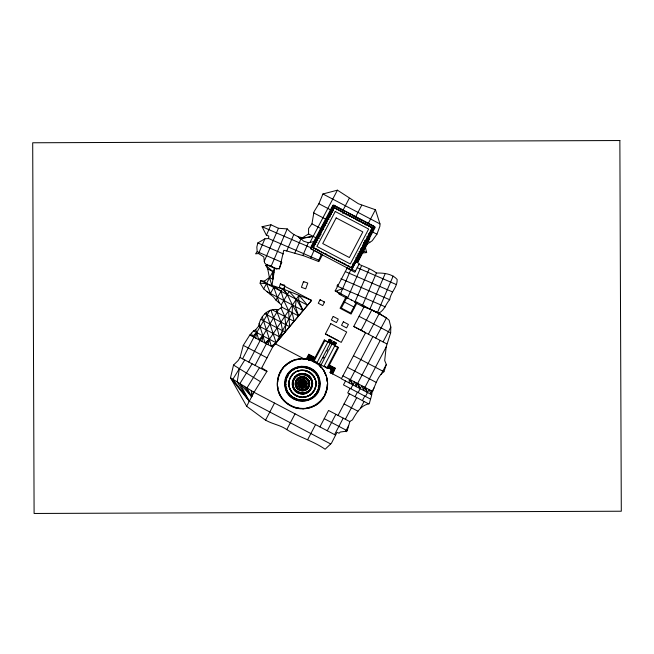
<?xml version="1.0" encoding="UTF-8"?>
<svg xmlns="http://www.w3.org/2000/svg" width="654" height="654" viewBox="0 0 654 654"><rect width="100%" height="100%" fill="white"/><g stroke="black" fill="none" stroke-linecap="round" stroke-linejoin="round"><path stroke-width="0.98" d="M297.856 236.446L299.884 238.416L301.069 238.62L308.549 233.952L308.582 228.516L311.95 223.856L313.994 211.765L318.882 203.729L322.929 193.976L337.431 190.175L358.392 203.746L375.461 209.746L379.974 223.921L379.933 226.137L376.925 234.206L372.2 240.754L366.559 244.498M267.838 264.494L265.769 265.344L272.906 271.565L272.947 279.315L269.415 277.459L264.412 281.146L260.644 280.582L260.112 283.223L263.676 288.88L273.511 296.981L275.882 300.047L281.277 304.772L281.866 307.176L278.318 309.767C268.385 307.56 259.818 316.536 258.804 325.97L255.722 329.681L253.523 330.924L249.812 335.02L243.272 345.377L240.059 357.485L238.121 360.558L233.527 365.055L230.502 377.767L246.664 406.281L263.096 418.421C269.947 423.817 279.585 424.495 286.771 429.596C299.082 437.207 313.201 440.951 325.112 449.241L331.414 443.281L337.039 432.319L339.034 433.25L340.317 432.016L345.68 431.288L346.268 431.681L347.192 430.724L349.915 421.364L352.432 419.893C356.275 413.115 360.861 405.055 369.322 403.788C370.099 399.782 371.93 396.03 372.044 391.893C375.707 385.353 377.44 376.058 383.955 371.685L386.31 364.491L384.691 360.517L386.195 346.89L390.642 332.902L390.83 327.09L389.155 320.256L386.449 317.95L375.715 338.053M294.079 321.318L292.207 312.604L292.469 305.017L287.302 294.578L283.926 289.33L266.464 283.64L260.112 283.223M349.187 382.901L349.318 379.189L352.849 384.822L350.74 379.933M260.644 280.582L307.56 305.214L298.968 295.338L298.641 300.529L303.064 310.576L267.004 291.651M277.034 269.244L266.415 264.666L264.559 262.875L263.766 256.883L258.559 253.539L255.575 253.834L257.177 251.667L256.834 247.032L257.831 242.928L264.903 238.816L268.573 238.538L268.745 235.988L266.423 235.293L262.074 226.717L270.952 224.78L278.465 228.271L287.212 228.9C291.014 233.045 295.927 236.486 301.543 237.516L294.84 253.065M386.22 318.048L378.862 313.103L364.09 306.734M345.083 263.881L344.642 263.889M348.5 265.916L348.917 266.014M285.095 332.052L285.765 324.678L284.784 316.43L281.065 308.034M284.776 384.454C283.623 361.548 319.397 360.109 320.084 383.04C321.237 405.946 285.463 407.385 284.776 384.454L286.272 384.397M289.379 380.808L289.362 386.007M296.156 383.996C295.526 375.952 308.688 375.421 308.704 383.497C309.334 391.542 296.18 392.073 296.156 383.996L298.101 383.923M298.191 383.914C297.766 378.478 306.661 378.118 306.677 383.579C307.102 389.016 298.208 389.375 298.191 383.914L301.625 383.775L302.467 384.56L303.243 383.71L302.401 382.933L301.625 383.775M300.227 393.234L300.186 393.724C312.89 397.092 317.607 376.173 304.682 373.769C291.978 370.401 287.261 391.321 300.186 393.724L300.349 393.258M302.827 383.833C301.445 382.721 303.154 385.181 302.197 383.53M304.633 374.26L304.682 373.769L304.511 374.227L306.955 375.126M277.844 381.952C277.468 372.11 285.487 362.798 294.962 359.725A25.146 25.146 0 0 1 326.975 389.253C319.495 421.577 270.331 409.78 278.187 378.265M327.106 384.601L326.681 389.212L324.776 394.436M281.277 304.772L289.166 291.422L296.303 299.303L295.42 306.571L298.576 315.947L281.866 307.176M378.862 313.103C384.56 310.241 385.721 303.996 389.661 299.712C390.659 292.256 397.534 287.212 397.142 279.462C392.04 273.642 383.694 272.922 376.451 273.02C371.235 268.941 365.022 267.053 358.989 264.314M279.217 302.663L273.805 287.49L271.95 285.52L274.745 268.115L269.366 265.295M255.747 338.143L256.646 332.567L255.722 329.681M262.001 341.421L262.9 335.845L259.09 323.542M239.389 368.676L237.206 381.903L249.313 401.237L330.589 443.911M345.892 297.186L346.318 296.965L346.179 297.742M356.405 303.113L356.97 302.565M356.495 303.064L356.921 302.647M268.246 344.707L269.423 339.271L262.254 316.806M295.445 399.839L295.616 399.071M296.483 400.223L296.654 399.455M297.513 400.6L297.684 399.831M296.9 408.276C289.093 405.75 281.228 399.684 278.694 391.125M298.551 400.984L298.878 399.529M301.053 389.874L302.254 384.536M302.614 382.958L303.366 379.606M303.382 379.516L303.816 377.62M305.99 367.965L306.317 366.51M307.903 359.479C320.681 361.433 330.213 376.287 326.967 389.277A25.146 25.146 0 0 1 285.389 402.202A25.146 25.146 0 0 1 294.97 359.716L296.875 359.675M307.176 367.654L307.347 366.894M308.214 368.038L308.386 367.27M309.244 368.423L309.416 367.654M280.705 284.04L280.558 284.515L283.386 285.414M284.335 285.716L284.482 285.242M316.266 248.872L316.65 248.855M278.498 377.391L280.092 373.042M290.589 377.53C281.719 392.555 306.939 405.742 314.37 389.997C323.019 374.906 298.02 361.776 290.507 377.472M311.925 385.885L311.051 388.272L311.5 388.468M315.481 386.686L314.28 389.964L312.26 392.817L309.579 395.057M252.125 363.82L239.92 383.579L251.659 396.765L253.458 391.95M351.688 300.227L351.28 300.014M258.559 253.539L264.903 238.816M266.423 235.293L270.952 224.78M264.175 261.445L278.465 228.271M270.96 266.628L287.212 228.9M279.045 268.81L281.661 262.736M263.676 288.88L274.745 268.115L279.471 268.876L283.771 250.294L286.73 250.964L293.834 234.459M302.818 255.501L308.451 242.413M310.65 258.248L314.002 250.466M318.343 261.322L321.392 254.259M340.252 294.226L350.773 269.8M347.609 298.085L361.605 265.606M354.656 302.671L369.052 269.244M376.451 273.02L362.324 305.81L362.316 305.042M369.87 309.228L385.255 273.511M393.168 276.078L377.481 312.506L380.603 314.28M242.569 358.801L253.924 337.178L269.767 310.388M310.021 242.381L337.431 190.175M248.822 362.079L260.169 340.464L278.318 309.767M310.773 247.351L332.902 205.192M311.091 248.961L334.031 205.274M319.88 233.241L319.642 232.685M330.156 213.678L329.91 213.122M315.154 243.533L314.893 244.032L315.751 244.482M313.716 247.825L313.953 247.367M336.728 209.771L337.08 209.1M255.068 365.365L266.415 343.742L298.968 295.338M340.505 211.749L340.857 211.087M342.892 210.441L349.269 198.293M342.892 212.861L342.884 212.149M261.322 368.643L272.669 347.021L311.598 300.39L284.874 286.354L283.926 289.33L311.598 300.39L276.111 342.786L272.097 346.726M343.031 213.081L343.383 212.411M345.492 213.523L345.001 213.964M346.694 215.002L347.045 214.332M246.664 406.281L254.014 392.294L267.053 371.186L262.066 368.104M349.22 216.327L349.571 215.665M355.514 217.071L361.727 205.233M355.392 219.572L355.743 218.902M356.904 220.357L357.248 219.695M357.403 220.619L357.746 219.957M358.923 221.42L359.275 220.758M338.764 260.807L338.453 260.693M359.422 221.681L359.774 221.019M320.198 300.366L320.435 299.916M361.809 222.082L361.286 222.474M362.986 223.554L363.33 222.883M323.983 302.352L324.221 301.903M365.128 224.682L365.48 224.011M365.627 224.943L365.978 224.273M368.137 223.701L375.404 209.705M265.499 420.26L274.525 403.06M335.134 290.973L347.307 267.788L351.451 269.963L374.235 226.57L334.104 205.503L311.32 248.896L322.479 254.749L318.882 261.6L304.233 255.967L286.73 250.964M368.987 226.709L369.338 226.039M353.675 263.758L353.413 264.257L352.637 263.84M373.45 227.012L373.164 227.567L373.736 227.87M368.799 236.249L369.044 236.813M372.216 229.75L372.461 230.306M339.524 293.074L338.993 294.087L345.696 297.603L340.072 308.304L351.084 314.084L356.7 303.382L363.877 307.151M351.517 270.192L374.456 226.497M356.152 262.385L374.873 226.717L333.614 205.054L310.675 248.749L351.934 270.404M366.722 243.468L375.159 227.388M306.268 359.03L308.753 354.288L315.04 357.583M356.978 262.385L364.319 248.406L364.891 248.708M357.346 262.041L359.953 257.071M306.603 359.103L308.892 354.738L314.885 357.877M357.55 262.687L367.303 244.122L366.869 243.901M306.873 359.308L309.031 355.187L314.729 358.171M340.955 294.586L341.265 293.989M307.143 359.512L309.178 355.629L314.574 358.466M307.486 359.569L309.317 356.078L314.419 358.76M308.173 358.964L309.456 356.528L314.263 359.054M308.402 359.242L309.595 356.978L314.116 359.348M308.361 360.035L309.734 357.427L313.961 359.643M308.623 360.264L309.873 357.869L313.806 359.937M309.252 359.765L310.012 358.318L308.753 354.288M291.521 397.485L291.888 396.79M292.42 398.114L292.788 397.419M300.611 383.718L301.371 382.263M346.506 297.57L346.367 296.663M343.62 302.671L344.045 302.802L343.89 301.796M346.538 296.752L346.17 297.644M293.319 398.752L293.687 398.057M314.214 360.877L324.842 340.652L327.793 342.206M294.218 399.39L294.913 398.065M299.516 389.31L302.246 384.102M302.622 383.383L304.404 379.99M304.445 379.909L305.353 378.184M309.955 369.428L310.642 368.104M311.181 369.436L311.541 368.742M303.489 385.231L304.257 383.775M305.32 382.835L303.317 386.645L299.54 384.658L301.543 380.849L305.181 382.811M312.081 370.066L312.448 369.371M312.98 370.704L313.348 370.009M330.63 343.285L332.019 340.636L329.354 339.238L317.174 362.43L313.503 360.501M286.771 429.596L295.044 413.835M332.158 344.086L333.548 341.445L336.311 342.892L324.131 366.085L327.826 368.022M357.019 302.262L356.095 302.696L356.536 303.162M326.886 368.03L337.709 347.405L334.75 345.852M364.409 306.137L353.716 326.501L386.792 343.873M329.354 365.104L335.371 368.259L331.447 369.575L329.918 372.461L341.502 378.543M330.213 372.617L331.889 369.428L328.12 367.45M330.499 372.764L332.322 369.281L328.275 367.156M330.777 372.911L332.755 369.134L328.431 366.869M331.063 373.058L333.197 368.995L328.586 366.575M331.341 373.205L333.63 368.848L328.741 366.281M331.619 373.352L334.063 368.701L328.897 365.987M331.905 373.499L334.496 368.554L329.044 365.692M332.183 373.647L334.938 368.406L329.199 365.398M332.469 373.794L335.371 368.259M332.567 373.851L333.981 370.908M361.049 330.352L371.742 309.988M307.666 439.643L315.563 424.601M368.382 334.202L379.075 313.838M319.92 426.89L328.553 410.45L349.8 421.601M345.516 380.971L343.464 384.887L370.524 399.095M350.266 379.688L372.894 336.573M327.253 430.741L335.886 414.301M350.086 388.362L347.707 392.899L368.406 403.763M350.797 388.738L354.411 381.862L356.52 386.751L356.651 383.04L360.191 388.68L358.073 383.784M338.036 415.429L349.399 393.782M380.227 340.423L357.599 383.538L360.191 388.68M383.048 341.903L390.83 327.09M334.586 434.591L343.219 418.151M355.04 396.749L357.427 392.22M358.13 392.588L361.744 385.713L363.853 390.601L363.984 386.89L367.523 392.531L365.414 387.634M345.369 419.279L356.732 397.632M386.195 346.89L364.932 387.389L367.523 392.531M345.68 431.288L348.598 425.721M362.381 400.6L364.76 396.071M365.472 396.438L369.077 389.563L371.186 394.452L371.325 390.74L372.044 391.893M360.714 407.867L364.065 401.482M374.006 387.912L372.396 391.493M381.02 374.554L386.31 364.491M292.207 312.604L276.111 342.786L271.23 346.268L269.423 339.271L264.984 342.99L262.9 335.845L258.731 339.704L256.646 332.567L252.485 336.426L251.504 333.213M270.086 294.087L274.467 286.321L281.057 291.3L283.82 300.472L288.627 310.724L289.591 326.681L264.878 313.707M275.882 300.047L282.487 288.872L287.302 294.578M244.776 359.962L232.873 379.23L249.313 401.237L239.92 383.579M259.483 367.679L246.967 387.936L251.659 396.765L251.299 390.618M291.095 376.81L292.6 374.677M294.3 378.527L295.281 377.145M280.419 372.167L283.942 366.665M326.264 254.054L326.64 254.144M259.597 340.162L262.9 335.845M265.843 343.44L269.423 339.271M288.332 394.19L288.872 393.61M289.043 395.041L289.575 394.46M289.747 395.883L290.278 395.302M290.45 396.733L291.463 395.629M298.175 388.362L301.878 384.339M302.982 383.146L305.312 380.628M305.377 380.563L306.693 379.132M313.405 371.856L314.411 370.761M314.582 372.183L315.122 371.611M315.293 373.033L315.825 372.453M315.996 373.875L316.528 373.303M343.538 302.786L343.669 302.009M296.581 376.058L295.232 377.186L294.921 376.81L295.314 377.096M308.99 376.541L309.367 376.23L309.031 376.598L310.658 378.543M345.639 297.137L346.179 297.014M284.874 366.273L289.15 362.717L294.21 360.395M316.43 404.172L320.705 400.616L324.711 395.449M342.598 262.573L342.819 262.565M286.109 390.185L286.779 389.768M286.575 391.19L287.237 390.765M287.041 392.187L287.703 391.762M287.498 393.185L288.757 392.392M297.12 387.103L301.747 384.176M303.121 383.309L307.74 380.391M316.103 375.102L317.362 374.309M323.705 370.303L325.79 375.51M317.165 375.723L317.828 375.306M317.623 376.729L318.294 376.303M318.089 377.726L318.751 377.309M337.758 285.275L337.873 284.621L337.799 285.283M343.71 302.14L344.159 302.573L343.62 302.099M297.235 375.519L296.965 375.102L297.284 375.478M306.407 396.52L308.786 395.417M309.816 407.475L315.71 404.761M342.524 212.82L342.998 212.926M342.712 288.512L335.96 291.202L339.287 293.54M332.158 208.839L332.633 208.961L332.028 209.084M328.741 215.346L329.215 215.468L328.619 215.583M327.605 217.512L328.079 217.635L327.482 217.749M325.316 221.861L325.79 221.984M324.171 224.044L324.646 224.167L324.049 224.281M321.899 228.377L322.373 228.499M317.378 236.985L317.852 237.108M316.217 239.209L316.691 239.331L316.086 239.446M315.081 241.359L315.555 241.481L314.958 241.596M370.213 234.582L369.968 234.026L370.336 234.345M366.755 241.179L366.281 241.056M365.627 243.329L365.382 242.765L365.749 243.092M364.474 245.512L364.237 244.948L364.605 245.266M361.065 252.003L360.828 251.447L361.196 251.765M359.945 254.153L359.7 253.588L360.068 253.907M358.825 256.278L358.351 256.155M356.52 260.668L356.275 260.112L356.643 260.431M285.005 385.746L285.749 385.508M285.193 386.825L285.937 386.596M285.381 387.912L286.125 387.683M285.561 388.999L286.992 388.558M296.434 385.615L298.289 385.034M298.379 385.01L301.658 383.988M303.211 383.506L306.481 382.484M306.571 382.459L308.426 381.879M317.877 378.936L319.299 378.494M318.735 379.811L319.487 379.582M318.923 380.898L319.675 380.661M319.111 381.985L319.863 381.748M314.492 241.473L308.32 242.716L303.431 241.097L301.069 238.62L313.168 236.38L299.884 238.416M302.802 389.997L304.298 389.743L302.671 384.519M306.17 408.104L308.001 407.785M298.698 359.365L301.445 358.891M298.453 370.973L301.895 370.377M301.208 374.17L299.54 374.456L299.393 373.982A10.227 10.227 0 0 1 312.408 385.991A10.227 10.227 0 0 1 295.502 391.264A10.227 10.227 0 0 1 299.393 373.982L299.597 374.431M292.698 384.07L292.215 384.16L292.706 384.2M312.171 383.416L312.653 383.334L312.162 383.293M303.832 396.962L305.549 396.667M330.572 256.556L330.613 256.155M345.901 297.112L346.702 296.916L346.416 297.48L356.643 302.63M354.166 307.282L354.223 307.666M353.879 307.691L354.362 307.625M362.079 253.033L366.657 252.575L365.275 246.926M285.079 381.159L285.863 381.135M284.981 382.263L285.765 382.23M284.882 383.358L285.667 383.326M303.243 383.71L308.704 383.497M318.596 383.097L320.084 383.04M319.201 384.168L319.986 384.135M319.103 385.263L319.888 385.231M318.997 386.359L319.79 386.326M307.969 359.193L301.437 358.596L295.052 359.994M302.369 358.972L306.988 359.398M296.965 407.99L298.813 408.153M301.584 408.407L303.448 408.873M318.196 249.648L318.155 250.073M311.901 245.193L312.489 245.291M286.338 376.761L287.106 376.933M285.962 377.791L286.722 377.963M285.577 378.829L286.346 379.001M285.201 379.86L286.656 380.187M296.303 382.369L301.641 383.571M303.227 383.923L306.571 384.683M306.661 384.699L308.557 385.124M318.212 387.299L319.667 387.634M318.523 388.492L319.283 388.664M318.138 389.522L318.907 389.694M317.762 390.561L318.523 390.732M267.731 265.238L270.895 266.096M303.358 281.956L303.914 282.152M308.778 359.806L313.127 361.409M305.377 370.695L308.647 371.905M304.519 374.489L308.868 376.769M293.368 379.026L293.818 379.222M300.349 393.005L295.992 390.724A9.491 9.491 0 0 1 299.614 374.685A9.491 9.491 0 0 1 311.688 385.835A9.491 9.491 0 0 1 295.992 390.724M262.074 226.717L311.222 247.891M357.207 267.69L396.447 284.596M268.573 238.538L319.479 260.464M345.312 271.59L392.4 291.872M257.831 242.928L283.435 253.956M340.922 278.718L389.661 299.712M257.177 251.667L281.849 262.295M336.802 285.962L385.427 306.906M369.747 308.941L377.481 312.506L375.731 311.754M322.929 193.976L379.974 223.921M333.401 205.462L336.532 207.097M338.298 208.029L345.059 211.577M349.547 213.932L351.345 214.88M353.127 215.82L362.578 220.774M364.376 221.722L373.761 226.652M333.311 206.648L333.883 206.95M371.022 227.453L371.676 227.796M332.633 210.384L333.491 210.833M370.262 230.143L371.039 230.551M318.882 203.729L330.973 210.081M372.232 231.745L376.925 234.206M331.799 211.978L332.657 212.427M330.662 214.144L331.521 214.594M368.284 233.903L369.069 234.312M329.493 216.368L330.352 216.817M366.853 236.617L367.638 237.026M368.545 237.762L369.755 238.399L363.248 250.793L366.657 252.575M328.144 218.935L329.003 219.384M313.716 212.902L326.084 219.392M368.145 241.473L369.796 242.348M364.924 240.304L365.709 240.713M364.662 240.803L365.447 241.212M326.199 222.646L327.057 223.096M363.82 242.397L364.605 242.806M363.559 242.896L364.343 243.304M324.842 225.238L325.7 225.687M362.463 244.988L363.248 245.397M322.863 228.998L323.722 229.456M360.485 248.757L361.27 249.166M311.95 223.856L321.196 228.712M359.087 251.414L359.872 251.823M320.337 233.805L321.196 234.255M357.967 253.556L358.752 253.965M319.471 235.465L320.329 235.914M357.092 255.215L357.877 255.632M318.351 237.59L319.209 238.04M355.841 257.602L356.626 258.011M318.089 238.089L318.948 238.538M308.549 233.952L316.307 238.023M316.945 240.28L317.803 240.729M355.915 261.829L359.34 263.627L354.811 272.26L347.086 268.205M316.062 241.955L316.92 242.405M324.711 253.425L325.43 253.801M339.622 261.257L340.203 261.559M351.983 269.309L355.416 271.108M335.216 290.809L347.119 297.055L341.331 308.083L350.683 312.996L356.471 301.968L386.252 317.607M344.454 302.034L353.912 306.996M359.062 316.315L390.642 332.902M265.769 265.344L267.731 268.851L274.091 272.187M353.757 326.42L365.602 332.641L341.372 378.797L371.636 394.689M325.439 333.859L338.461 340.693M329.199 339.532L331.864 340.93M333.393 341.74L336.156 343.187M272.644 310.061L294.112 321.335M329.044 339.827L331.709 341.224M333.238 342.026L336.001 343.481M328.888 340.121L331.553 341.519M333.082 342.32L335.845 343.775M328.733 340.415L331.398 341.813M332.927 342.614L335.69 344.069M328.578 340.709L331.243 342.107M332.772 342.909L335.535 344.364M328.422 341.004L331.087 342.402M332.624 343.203L335.388 344.658M328.275 341.298L330.94 342.696M332.469 343.497L335.232 344.952M328.12 341.592L330.785 342.99M332.314 343.791L335.077 345.247M353.462 355.76L383.923 371.75M261.011 319.405L285.144 332.077M347.421 367.278L376.279 382.435M258.804 325.97L280.607 337.415L282.553 330.711L280.942 322.144L275.963 309.35M310.012 358.318L313.65 360.231M327.965 367.744L331.447 369.575M342.925 375.829L372.747 391.484M253.523 330.924L276.111 342.786L266.194 312.301M275.35 343.808L304.952 359.348M249.812 335.02L272.669 347.021M243.272 345.377L266.995 357.836M288.692 372.829L289.395 373.197M288.062 373.736L288.757 374.096M344.069 403.927L357.951 411.219M287.425 374.636L288.12 374.995M280.157 372.036L280.901 372.42M286.787 375.535L288.112 376.23M296.875 380.824L302.074 383.555M302.794 383.931L306.186 385.721M306.268 385.762L307.993 386.661M316.757 391.264L318.073 391.959M316.74 392.49L317.443 392.858M300.227 384.446L302.393 385.582M316.111 393.397L316.806 393.757M315.473 394.297L316.168 394.656M240.059 357.485L266.832 371.537M324.237 418.666L347.192 430.724M335.24 434.935L254.014 392.294L230.502 377.767M334.586 207.792L371.962 227.674M367.515 308.214L364.294 306.35M274.067 267.96L272.366 266.873M233.527 365.055L260.529 381.74M309.367 372.404L313.74 376.598L315.203 379.77M296.336 391.256L297.905 392.359M314.002 361.736L317.026 363.877M291.986 369.649L292.567 370.18M291.144 370.352L291.717 370.883M290.294 371.063L290.875 371.595M289.452 371.766L290.548 372.78M299.311 380.865L301.837 383.195M303.031 384.299L307.045 388.002M314.321 394.714L315.416 395.727M297.815 379.483L299.246 380.808M313.994 395.899L314.566 396.43M313.143 396.602L313.724 397.142M312.301 397.313L312.874 397.845M319.307 365.472L321.081 367.605M307.584 392.016L307.895 392.392L307.691 391.942M345.991 297.039L345.827 297.169M354.035 307.691L353.871 307.83M267.731 268.851L269.317 277.157L271.95 285.52M264.412 281.146L266.464 283.64L270.919 294.717M230.821 378.372L249.313 401.237M244.253 386.261L251.659 396.765M295.992 367.425L296.409 368.088M294.995 367.891L295.412 368.554M293.989 368.349L294.414 369.011M292.992 368.815L293.793 370.074M299.074 378.437L302.001 383.056M302.867 384.429L305.786 389.056M311.075 397.419L311.876 398.678M310.454 398.474L310.871 399.144M309.456 398.94L309.873 399.602M308.451 399.398L308.876 400.068M289.003 362.471L289.444 363.174M315.424 404.303L315.874 405.014M296.303 299.303L303.064 310.576M292.469 305.017L298.576 315.947M289.657 387.724L290.76 390.103M300.439 366.314L300.668 367.066M299.352 366.502L299.581 367.254M298.265 366.69L298.502 367.442M297.178 366.878L297.619 368.3M300.562 377.75L302.189 382.974M307.241 399.185L307.682 400.616M306.366 400.052L306.603 400.804M305.279 400.24L305.516 400.992M304.192 400.428L304.429 401.18M270.936 310.119L277.108 327.85L279.332 336.745M326.648 379.099L327.123 381.838M277.901 386.555L278.22 388.378M272.906 271.565L273.258 277.345M302.262 379.508L302.401 382.933M302.606 387.986L302.467 384.56M305.017 366.395L305.05 367.18M303.914 366.289L303.947 367.082M302.818 366.191L302.851 366.976M301.723 366.093L301.78 367.581M302.181 377.472L302.254 379.41M302.606 388.075L302.688 390.021M303.08 399.905L303.145 401.401M302.009 400.51L302.042 401.303M300.914 400.411L300.946 401.196M299.818 400.313L299.851 401.098M285.741 379.982C280.631 401.605 314.46 409.232 319.127 387.511C324.229 365.88 290.401 358.261 285.741 379.982M285.962 380.031C280.926 401.368 314.304 408.889 318.899 387.454C323.934 366.126 290.564 358.605 285.962 380.031M286.207 380.088C281.245 401.106 314.124 408.521 318.661 387.405C323.624 366.379 290.736 358.972 286.207 380.088M293.417 381.715C290.368 393.201 309.277 397.46 311.451 385.778C314.5 374.292 295.583 370.033 293.417 381.715M295.412 382.165C293.041 391.1 307.756 394.419 309.448 385.329C311.819 376.393 297.104 373.074 295.412 382.165M295.706 382.23C293.433 390.79 307.535 393.97 309.154 385.263C311.427 376.696 297.333 373.524 295.706 382.23M298.903 382.95C297.709 387.446 305.107 389.114 305.958 384.544C307.151 380.048 299.753 378.38 298.903 382.95M299.565 383.097C304.077 395.695 309.04 373.655 299.565 383.097M300.268 383.26C303.677 392.776 307.429 376.115 300.268 383.26M300.987 383.424C303.26 389.776 305.77 378.658 300.987 383.424M302.884 393.479L302.843 393.961L302.884 393.479M280.37 283.934L279.217 287.572L283.648 288.978L284.809 285.348L280.37 283.934M303.513 281.539L301.429 287.294L305.696 288.839L307.781 283.084L303.513 281.539M334.12 207.555L313.021 247.743L351.427 267.911L372.527 227.715L334.12 207.555M334.202 207.792L313.266 247.67L351.353 267.666L372.289 227.788L334.202 207.792M335.249 211.495L316.904 246.435L350.299 263.971L368.643 229.023L335.249 211.495M336.181 217.905L322.708 243.558L349.375 257.553L362.839 231.9L336.181 217.905M320.1 299.736L318.261 303.235L322.708 305.565L324.548 302.074L320.1 299.736M333.197 316.446L331.374 319.929L336.426 322.586L338.257 319.103L333.197 316.446M330.793 323.673L325.357 334.031L341.249 342.377L346.685 332.019L330.793 323.673M324.294 339.957L313.299 360.902L327.613 368.415L338.608 347.47L324.294 339.957M314.133 361.466L313.748 362.21L314.141 361.474M322.643 357.632L319.389 363.837L321.147 364.76L324.409 358.555L322.643 357.632M326.362 350.552L323.109 356.757L324.866 357.681L328.12 351.476L326.362 350.552M330.196 343.252L326.943 349.449L328.7 350.372L331.954 344.176L330.196 343.252M343.358 321.776L341.527 325.259L346.587 327.916L348.41 324.433L343.358 321.776M294.169 388.893L293.793 389.212L294.21 388.95M293.115 386.579L292.673 386.784L293.115 386.579M312.195 380.702L311.721 380.849L312.195 380.702M619.861 140.528L32.7 142.776L34.098 513.472L621.3 511.224L619.861 140.528M309.914 407.753L309.661 406.952L309.906 407.761M300.922 385.378A2.224 2.224 0 0 0 304.601 384.233A2.224 2.224 0 0 0 301.772 381.625A2.224 2.224 0 0 0 300.922 385.378M301.273 385.002A1.709 1.709 0 0 0 304.094 384.119A1.709 1.709 0 0 0 301.927 382.116A1.709 1.709 0 0 0 301.273 385.002M293.286 393.659A13.489 13.489 0 0 0 315.588 386.71A13.489 13.489 0 0 0 298.42 370.867A13.489 13.489 0 0 0 293.286 393.659M293.156 393.798A13.701 13.701 0 0 0 315.817 386.759A13.701 13.701 0 0 0 298.387 370.654A13.701 13.701 0 0 0 293.156 393.798M297.554 389.032A7.194 7.194 0 0 0 309.448 385.329A7.194 7.194 0 0 0 300.292 376.876A7.194 7.194 0 0 0 297.554 389.032M297.725 388.852A6.949 6.949 0 0 0 309.211 385.271A6.949 6.949 0 0 0 300.366 377.113A6.949 6.949 0 0 0 297.725 388.852"/></g></svg>
